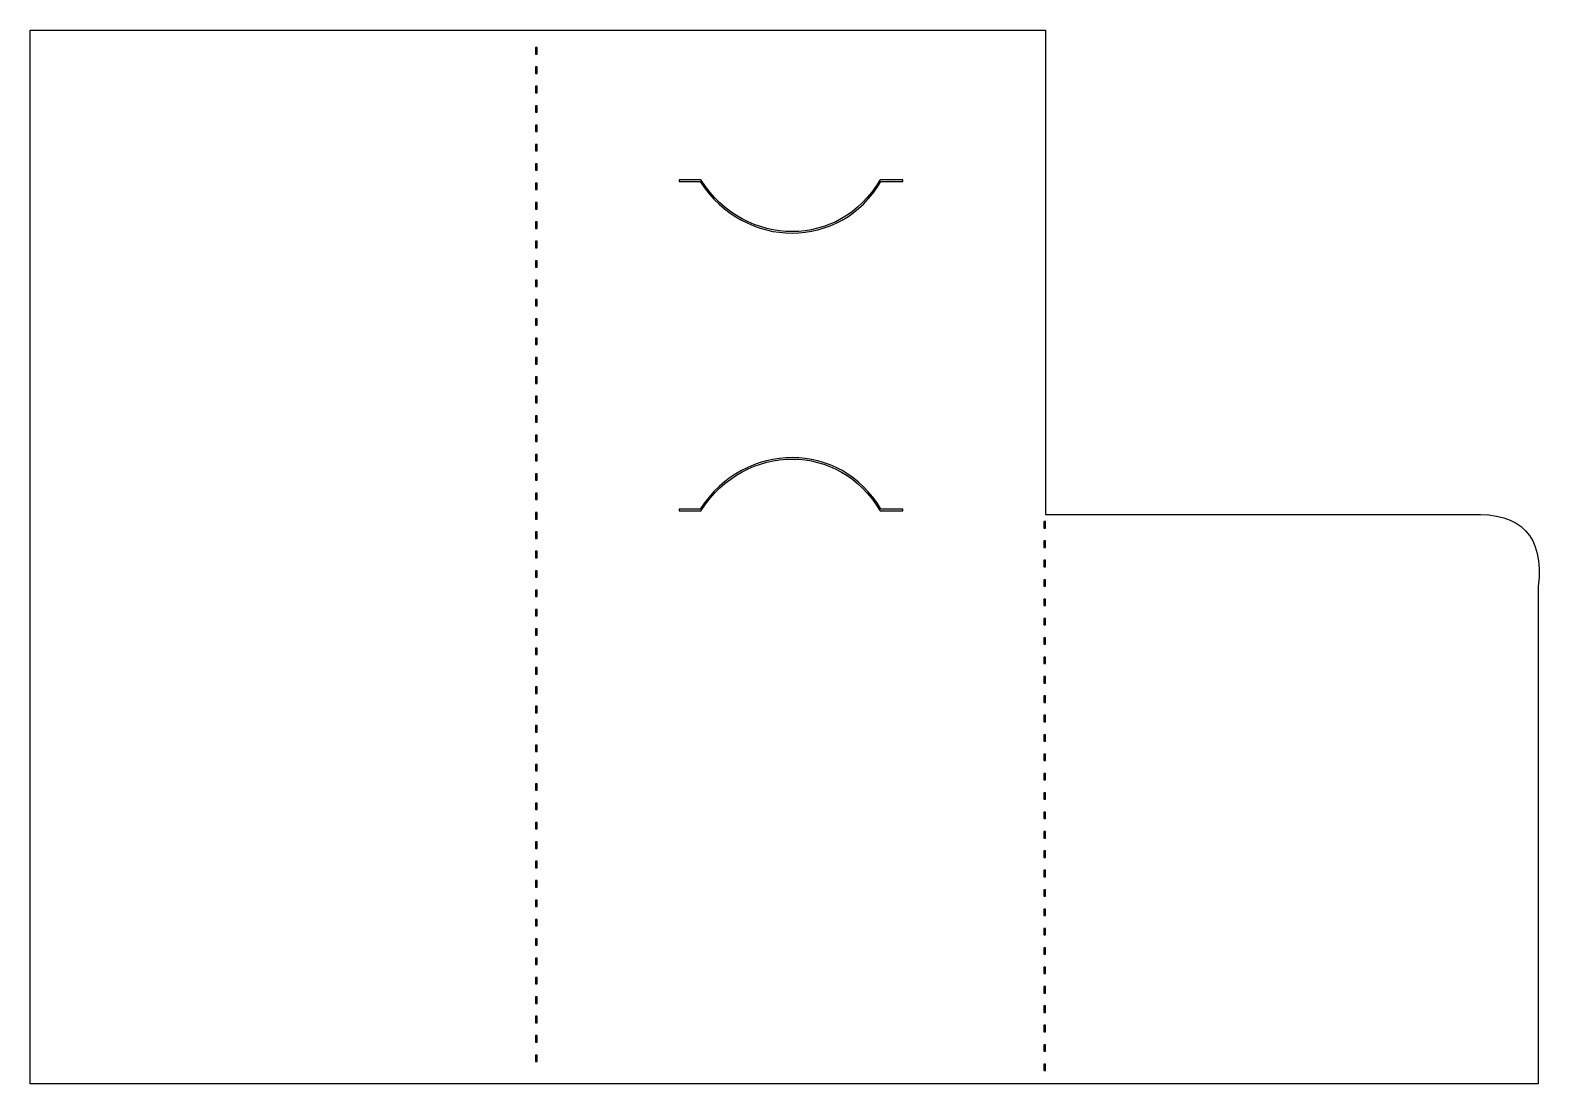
# Model space of a CAD drawing. Header units: centimetres. Extents: x -12.4 to 12.4, y -8.6 to 8.6.
import ezdxf

# ---------------------------------------------------------------- set-up
doc = ezdxf.new("R2010")
doc.units = ezdxf.units.CM
doc.header["$MEASUREMENT"] = 0
doc.layers.add('Layer 1', color=7, linetype='Continuous')

msp = doc.modelspace()

# ---------------------------------------------------------------- linework, layer by layer
at = {"layer": 'Layer 1', "color": 65, "lineweight": 25}
for points, knots in [([(-12.36412, 8.63211), (-12.36412, 8.63211), (-12.36412, -8.63195), (-12.36412, -8.63195), (-12.36412, -8.63195), (-12.36412, -8.63195), (-4.06199, -8.63195), (-4.06199, -8.63195), (-4.06199, -8.63195), (-4.06199, -8.63195), (-4.02974, -8.63195), (-4.02974, -8.63195), (-4.02974, -8.63195), (-4.02974, -8.63195), (4.24428, -8.63195), (4.24428, -8.63195), (4.24428, -8.63195), (4.24428, -8.63195), (4.27239, -8.63195), (4.27239, -8.63195), (4.27239, -8.63195), (4.27239, -8.63195), (12.35128, -8.63195), (12.35128, -8.63195), (12.35128, -8.63195), (12.35128, -8.63195), (12.35128, -0.47782), (12.35128, -0.47782), (12.35128, -0.47782), (12.4398, 0.3414), (12.07436, 0.73214), (11.25574, 0.69461), (11.25574, 0.69461), (11.25574, 0.69461), (4.27239, 0.69461), (4.27239, 0.69461), (4.27239, 0.69461), (4.27239, 0.69461), (4.27239, 8.63211), (4.27239, 8.63211), (4.27239, 8.63211), (4.27239, 8.63211), (-4.02974, 8.63211), (-4.02974, 8.63211), (-4.02974, 8.63211), (-4.02974, 8.63211), (-4.06199, 8.63211), (-4.06199, 8.63211), (-4.06199, 8.63211), (-4.06199, 8.63211), (-12.36412, 8.63211), (-12.36412, 8.63211)], [0, 0, 0, 0, 0.07142857, 0.07142857, 0.07142857, 0.07142857, 0.14285714, 0.14285714, 0.14285714, 0.14285714, 0.21428571, 0.21428571, 0.21428571, 0.21428571, 0.28571429, 0.28571429, 0.28571429, 0.28571429, 0.35714286, 0.35714286, 0.35714286, 0.35714286, 0.42857143, 0.42857143, 0.42857143, 0.42857143, 0.5, 0.5, 0.5, 0.5, 0.57142857, 0.57142857, 0.57142857, 0.57142857, 0.64285714, 0.64285714, 0.64285714, 0.64285714, 0.71428571, 0.71428571, 0.71428571, 0.71428571, 0.78571429, 0.78571429, 0.78571429, 0.78571429, 0.85714286, 0.85714286, 0.85714286, 0.85714286, 1, 1, 1, 1]), ([(-4.08514, 8.34851), (-4.08514, 8.34851), (-4.05868, 8.34851), (-4.05868, 8.34851), (-4.05868, 8.34851), (-4.05868, 8.34851), (-4.05868, 8.24268), (-4.05868, 8.24268), (-4.05868, 8.24268), (-4.05868, 8.24268), (-4.08514, 8.24268), (-4.08514, 8.24268), (-4.08514, 8.24268), (-4.08514, 8.24268), (-4.08514, 8.34851), (-4.08514, 8.34851)], [0, 0, 0, 0, 0.2, 0.2, 0.2, 0.2, 0.4, 0.4, 0.4, 0.4, 0.6, 0.6, 0.6, 0.6, 1, 1, 1, 1]), ([(-4.08514, 8.03101), (-4.08514, 8.03101), (-4.05868, 8.03101), (-4.05868, 8.03101), (-4.05868, 8.03101), (-4.05868, 8.03101), (-4.05868, 7.92518), (-4.05868, 7.92518), (-4.05868, 7.92518), (-4.05868, 7.92518), (-4.08514, 7.92518), (-4.08514, 7.92518), (-4.08514, 7.92518), (-4.08514, 7.92518), (-4.08514, 8.03101), (-4.08514, 8.03101)], [0, 0, 0, 0, 0.2, 0.2, 0.2, 0.2, 0.4, 0.4, 0.4, 0.4, 0.6, 0.6, 0.6, 0.6, 1, 1, 1, 1]), ([(-4.08514, 7.71351), (-4.08514, 7.71351), (-4.05868, 7.71351), (-4.05868, 7.71351), (-4.05868, 7.71351), (-4.05868, 7.71351), (-4.05868, 7.60768), (-4.05868, 7.60768), (-4.05868, 7.60768), (-4.05868, 7.60768), (-4.08514, 7.60768), (-4.08514, 7.60768), (-4.08514, 7.60768), (-4.08514, 7.60768), (-4.08514, 7.71351), (-4.08514, 7.71351)], [0, 0, 0, 0, 0.2, 0.2, 0.2, 0.2, 0.4, 0.4, 0.4, 0.4, 0.6, 0.6, 0.6, 0.6, 1, 1, 1, 1]), ([(-4.08514, 7.39601), (-4.08514, 7.39601), (-4.05868, 7.39601), (-4.05868, 7.39601), (-4.05868, 7.39601), (-4.05868, 7.39601), (-4.05868, 7.29018), (-4.05868, 7.29018), (-4.05868, 7.29018), (-4.05868, 7.29018), (-4.08514, 7.29018), (-4.08514, 7.29018), (-4.08514, 7.29018), (-4.08514, 7.29018), (-4.08514, 7.39601), (-4.08514, 7.39601)], [0, 0, 0, 0, 0.2, 0.2, 0.2, 0.2, 0.4, 0.4, 0.4, 0.4, 0.6, 0.6, 0.6, 0.6, 1, 1, 1, 1]), ([(-4.08514, 7.07851), (-4.08514, 7.07851), (-4.05868, 7.07851), (-4.05868, 7.07851), (-4.05868, 7.07851), (-4.05868, 7.07851), (-4.05868, 6.97268), (-4.05868, 6.97268), (-4.05868, 6.97268), (-4.05868, 6.97268), (-4.08514, 6.97268), (-4.08514, 6.97268), (-4.08514, 6.97268), (-4.08514, 6.97268), (-4.08514, 7.07851), (-4.08514, 7.07851)], [0, 0, 0, 0, 0.2, 0.2, 0.2, 0.2, 0.4, 0.4, 0.4, 0.4, 0.6, 0.6, 0.6, 0.6, 1, 1, 1, 1]), ([(-4.08514, 6.76101), (-4.08514, 6.76101), (-4.05868, 6.76101), (-4.05868, 6.76101), (-4.05868, 6.76101), (-4.05868, 6.76101), (-4.05868, 6.65518), (-4.05868, 6.65518), (-4.05868, 6.65518), (-4.05868, 6.65518), (-4.08514, 6.65518), (-4.08514, 6.65518), (-4.08514, 6.65518), (-4.08514, 6.65518), (-4.08514, 6.76101), (-4.08514, 6.76101)], [0, 0, 0, 0, 0.2, 0.2, 0.2, 0.2, 0.4, 0.4, 0.4, 0.4, 0.6, 0.6, 0.6, 0.6, 1, 1, 1, 1]), ([(-4.08514, 6.44351), (-4.08514, 6.44351), (-4.05868, 6.44351), (-4.05868, 6.44351), (-4.05868, 6.44351), (-4.05868, 6.44351), (-4.05868, 6.33768), (-4.05868, 6.33768), (-4.05868, 6.33768), (-4.05868, 6.33768), (-4.08514, 6.33768), (-4.08514, 6.33768), (-4.08514, 6.33768), (-4.08514, 6.33768), (-4.08514, 6.44351), (-4.08514, 6.44351)], [0, 0, 0, 0, 0.2, 0.2, 0.2, 0.2, 0.4, 0.4, 0.4, 0.4, 0.6, 0.6, 0.6, 0.6, 1, 1, 1, 1]), ([(-4.08514, 6.12601), (-4.08514, 6.12601), (-4.05868, 6.12601), (-4.05868, 6.12601), (-4.05868, 6.12601), (-4.05868, 6.12601), (-4.05868, 6.02018), (-4.05868, 6.02018), (-4.05868, 6.02018), (-4.05868, 6.02018), (-4.08514, 6.02018), (-4.08514, 6.02018), (-4.08514, 6.02018), (-4.08514, 6.02018), (-4.08514, 6.12601), (-4.08514, 6.12601)], [0, 0, 0, 0, 0.2, 0.2, 0.2, 0.2, 0.4, 0.4, 0.4, 0.4, 0.6, 0.6, 0.6, 0.6, 1, 1, 1, 1]), ([(-1.72787, 6.17975), (-1.72787, 6.17975), (-1.37812, 6.17975), (-1.37812, 6.17975), (-1.37812, 6.17975), (-1.37812, 6.17975), (-1.37151, 6.17975), (-1.37151, 6.17975), (-1.37151, 6.17975), (-1.37151, 6.17975), (-1.36738, 6.17314), (-1.36738, 6.17314), (-1.36738, 6.17314), (-0.6438, 5.04652), (0.91274, 5.05915), (1.55792, 6.17314), (1.55792, 6.17314), (1.55792, 6.17314), (1.56205, 6.17975), (1.56205, 6.17975), (1.56205, 6.17975), (1.56205, 6.17975), (1.56949, 6.17975), (1.56949, 6.17975), (1.56949, 6.17975), (1.56949, 6.17975), (1.93825, 6.17975), (1.93825, 6.17975), (1.93825, 6.17975), (1.93825, 6.17975), (1.93825, 6.15329), (1.93825, 6.15329), (1.93825, 6.15329), (1.93825, 6.15329), (1.57693, 6.15329), (1.57693, 6.15329), (1.57693, 6.15329), (0.92127, 5.03222), (-0.65239, 5.02051), (-1.38558, 6.15329), (-1.38558, 6.15329), (-1.38558, 6.15329), (-1.72788, 6.15329), (-1.72788, 6.15329), (-1.72788, 6.15329), (-1.72788, 6.15329), (-1.72788, 6.17975), (-1.72788, 6.17975), (-1.72788, 6.17975), (-1.72788, 6.17975), (-1.72787, 6.17975), (-1.72787, 6.17975)], [0, 0, 0, 0, 0.07142857, 0.07142857, 0.07142857, 0.07142857, 0.14285714, 0.14285714, 0.14285714, 0.14285714, 0.21428571, 0.21428571, 0.21428571, 0.21428571, 0.28571429, 0.28571429, 0.28571429, 0.28571429, 0.35714286, 0.35714286, 0.35714286, 0.35714286, 0.42857143, 0.42857143, 0.42857143, 0.42857143, 0.5, 0.5, 0.5, 0.5, 0.57142857, 0.57142857, 0.57142857, 0.57142857, 0.64285714, 0.64285714, 0.64285714, 0.64285714, 0.71428571, 0.71428571, 0.71428571, 0.71428571, 0.78571429, 0.78571429, 0.78571429, 0.78571429, 0.85714286, 0.85714286, 0.85714286, 0.85714286, 1, 1, 1, 1]), ([(-4.08514, 5.80851), (-4.08514, 5.80851), (-4.05868, 5.80851), (-4.05868, 5.80851), (-4.05868, 5.80851), (-4.05868, 5.80851), (-4.05868, 5.70268), (-4.05868, 5.70268), (-4.05868, 5.70268), (-4.05868, 5.70268), (-4.08514, 5.70268), (-4.08514, 5.70268), (-4.08514, 5.70268), (-4.08514, 5.70268), (-4.08514, 5.80851), (-4.08514, 5.80851)], [0, 0, 0, 0, 0.2, 0.2, 0.2, 0.2, 0.4, 0.4, 0.4, 0.4, 0.6, 0.6, 0.6, 0.6, 1, 1, 1, 1]), ([(-4.08514, 5.49101), (-4.08514, 5.49101), (-4.05868, 5.49101), (-4.05868, 5.49101), (-4.05868, 5.49101), (-4.05868, 5.49101), (-4.05868, 5.38518), (-4.05868, 5.38518), (-4.05868, 5.38518), (-4.05868, 5.38518), (-4.08514, 5.38518), (-4.08514, 5.38518), (-4.08514, 5.38518), (-4.08514, 5.38518), (-4.08514, 5.49101), (-4.08514, 5.49101)], [0, 0, 0, 0, 0.2, 0.2, 0.2, 0.2, 0.4, 0.4, 0.4, 0.4, 0.6, 0.6, 0.6, 0.6, 1, 1, 1, 1]), ([(-4.08514, 5.17351), (-4.08514, 5.17351), (-4.05868, 5.17351), (-4.05868, 5.17351), (-4.05868, 5.17351), (-4.05868, 5.17351), (-4.05868, 5.06768), (-4.05868, 5.06768), (-4.05868, 5.06768), (-4.05868, 5.06768), (-4.08514, 5.06768), (-4.08514, 5.06768), (-4.08514, 5.06768), (-4.08514, 5.06768), (-4.08514, 5.17351), (-4.08514, 5.17351)], [0, 0, 0, 0, 0.2, 0.2, 0.2, 0.2, 0.4, 0.4, 0.4, 0.4, 0.6, 0.6, 0.6, 0.6, 1, 1, 1, 1]), ([(-4.08514, 4.85601), (-4.08514, 4.85601), (-4.05868, 4.85601), (-4.05868, 4.85601), (-4.05868, 4.85601), (-4.05868, 4.85601), (-4.05868, 4.75018), (-4.05868, 4.75018), (-4.05868, 4.75018), (-4.05868, 4.75018), (-4.08514, 4.75018), (-4.08514, 4.75018), (-4.08514, 4.75018), (-4.08514, 4.75018), (-4.08514, 4.85601), (-4.08514, 4.85601)], [0, 0, 0, 0, 0.2, 0.2, 0.2, 0.2, 0.4, 0.4, 0.4, 0.4, 0.6, 0.6, 0.6, 0.6, 1, 1, 1, 1]), ([(-4.08514, 4.53851), (-4.08514, 4.53851), (-4.05868, 4.53851), (-4.05868, 4.53851), (-4.05868, 4.53851), (-4.05868, 4.53851), (-4.05868, 4.43268), (-4.05868, 4.43268), (-4.05868, 4.43268), (-4.05868, 4.43268), (-4.08514, 4.43268), (-4.08514, 4.43268), (-4.08514, 4.43268), (-4.08514, 4.43268), (-4.08514, 4.53851), (-4.08514, 4.53851)], [0, 0, 0, 0, 0.2, 0.2, 0.2, 0.2, 0.4, 0.4, 0.4, 0.4, 0.6, 0.6, 0.6, 0.6, 1, 1, 1, 1]), ([(-4.08514, 4.22101), (-4.08514, 4.22101), (-4.05868, 4.22101), (-4.05868, 4.22101), (-4.05868, 4.22101), (-4.05868, 4.22101), (-4.05868, 4.11518), (-4.05868, 4.11518), (-4.05868, 4.11518), (-4.05868, 4.11518), (-4.08514, 4.11518), (-4.08514, 4.11518), (-4.08514, 4.11518), (-4.08514, 4.11518), (-4.08514, 4.22101), (-4.08514, 4.22101)], [0, 0, 0, 0, 0.2, 0.2, 0.2, 0.2, 0.4, 0.4, 0.4, 0.4, 0.6, 0.6, 0.6, 0.6, 1, 1, 1, 1]), ([(-4.08514, 3.90351), (-4.08514, 3.90351), (-4.05868, 3.90351), (-4.05868, 3.90351), (-4.05868, 3.90351), (-4.05868, 3.90351), (-4.05868, 3.79768), (-4.05868, 3.79768), (-4.05868, 3.79768), (-4.05868, 3.79768), (-4.08514, 3.79768), (-4.08514, 3.79768), (-4.08514, 3.79768), (-4.08514, 3.79768), (-4.08514, 3.90351), (-4.08514, 3.90351)], [0, 0, 0, 0, 0.2, 0.2, 0.2, 0.2, 0.4, 0.4, 0.4, 0.4, 0.6, 0.6, 0.6, 0.6, 1, 1, 1, 1]), ([(-4.08514, 3.58601), (-4.08514, 3.58601), (-4.05868, 3.58601), (-4.05868, 3.58601), (-4.05868, 3.58601), (-4.05868, 3.58601), (-4.05868, 3.48018), (-4.05868, 3.48018), (-4.05868, 3.48018), (-4.05868, 3.48018), (-4.08514, 3.48018), (-4.08514, 3.48018), (-4.08514, 3.48018), (-4.08514, 3.48018), (-4.08514, 3.58601), (-4.08514, 3.58601)], [0, 0, 0, 0, 0.2, 0.2, 0.2, 0.2, 0.4, 0.4, 0.4, 0.4, 0.6, 0.6, 0.6, 0.6, 1, 1, 1, 1]), ([(-4.08514, 3.26851), (-4.08514, 3.26851), (-4.05868, 3.26851), (-4.05868, 3.26851), (-4.05868, 3.26851), (-4.05868, 3.26851), (-4.05868, 3.16268), (-4.05868, 3.16268), (-4.05868, 3.16268), (-4.05868, 3.16268), (-4.08514, 3.16268), (-4.08514, 3.16268), (-4.08514, 3.16268), (-4.08514, 3.16268), (-4.08514, 3.26851), (-4.08514, 3.26851)], [0, 0, 0, 0, 0.2, 0.2, 0.2, 0.2, 0.4, 0.4, 0.4, 0.4, 0.6, 0.6, 0.6, 0.6, 1, 1, 1, 1]), ([(-4.08514, 2.95101), (-4.08514, 2.95101), (-4.05868, 2.95101), (-4.05868, 2.95101), (-4.05868, 2.95101), (-4.05868, 2.95101), (-4.05868, 2.84518), (-4.05868, 2.84518), (-4.05868, 2.84518), (-4.05868, 2.84518), (-4.08514, 2.84518), (-4.08514, 2.84518), (-4.08514, 2.84518), (-4.08514, 2.84518), (-4.08514, 2.95101), (-4.08514, 2.95101)], [0, 0, 0, 0, 0.2, 0.2, 0.2, 0.2, 0.4, 0.4, 0.4, 0.4, 0.6, 0.6, 0.6, 0.6, 1, 1, 1, 1]), ([(-4.08514, 2.63351), (-4.08514, 2.63351), (-4.05868, 2.63351), (-4.05868, 2.63351), (-4.05868, 2.63351), (-4.05868, 2.63351), (-4.05868, 2.52768), (-4.05868, 2.52768), (-4.05868, 2.52768), (-4.05868, 2.52768), (-4.08514, 2.52768), (-4.08514, 2.52768), (-4.08514, 2.52768), (-4.08514, 2.52768), (-4.08514, 2.63351), (-4.08514, 2.63351)], [0, 0, 0, 0, 0.2, 0.2, 0.2, 0.2, 0.4, 0.4, 0.4, 0.4, 0.6, 0.6, 0.6, 0.6, 1, 1, 1, 1]), ([(-4.08514, 2.31601), (-4.08514, 2.31601), (-4.05868, 2.31601), (-4.05868, 2.31601), (-4.05868, 2.31601), (-4.05868, 2.31601), (-4.05868, 2.21018), (-4.05868, 2.21018), (-4.05868, 2.21018), (-4.05868, 2.21018), (-4.08514, 2.21018), (-4.08514, 2.21018), (-4.08514, 2.21018), (-4.08514, 2.21018), (-4.08514, 2.31601), (-4.08514, 2.31601)], [0, 0, 0, 0, 0.2, 0.2, 0.2, 0.2, 0.4, 0.4, 0.4, 0.4, 0.6, 0.6, 0.6, 0.6, 1, 1, 1, 1]), ([(-4.08514, 1.99851), (-4.08514, 1.99851), (-4.05868, 1.99851), (-4.05868, 1.99851), (-4.05868, 1.99851), (-4.05868, 1.99851), (-4.05868, 1.89268), (-4.05868, 1.89268), (-4.05868, 1.89268), (-4.05868, 1.89268), (-4.08514, 1.89268), (-4.08514, 1.89268), (-4.08514, 1.89268), (-4.08514, 1.89268), (-4.08514, 1.99851), (-4.08514, 1.99851)], [0, 0, 0, 0, 0.2, 0.2, 0.2, 0.2, 0.4, 0.4, 0.4, 0.4, 0.6, 0.6, 0.6, 0.6, 1, 1, 1, 1]), ([(0.12504, 1.62892), (0.69206, 1.62746), (1.24911, 1.34444), (1.57694, 0.78391), (1.57694, 0.78391), (1.57694, 0.78391), (1.93826, 0.78391), (1.93826, 0.78391), (1.93826, 0.78391), (1.93826, 0.78391), (1.93826, 0.75745), (1.93826, 0.75745), (1.93826, 0.75745), (1.93826, 0.75745), (1.5695, 0.75745), (1.5695, 0.75745), (1.5695, 0.75745), (1.5695, 0.75745), (1.56206, 0.75745), (1.56206, 0.75745), (1.56206, 0.75745), (1.56206, 0.75745), (1.55793, 0.76406), (1.55793, 0.76406), (1.55793, 0.76406), (0.91275, 1.87805), (-0.64379, 1.89068), (-1.36737, 0.76406), (-1.36737, 0.76406), (-1.36737, 0.76406), (-1.3715, 0.75745), (-1.3715, 0.75745), (-1.3715, 0.75745), (-1.3715, 0.75745), (-1.37811, 0.75745), (-1.37811, 0.75745), (-1.37811, 0.75745), (-1.37811, 0.75745), (-1.72786, 0.75745), (-1.72786, 0.75745), (-1.72786, 0.75745), (-1.72786, 0.75745), (-1.72786, 0.78391), (-1.72786, 0.78391), (-1.72786, 0.78391), (-1.72786, 0.78391), (-1.38556, 0.78391), (-1.38556, 0.78391), (-1.38556, 0.78391), (-1.01897, 1.3503), (-0.44198, 1.63039), (0.12505, 1.62892), (0.12505, 1.62892), (0.12505, 1.62892), (0.12504, 1.62892), (0.12504, 1.62892)], [0, 0, 0, 0, 0.06666667, 0.06666667, 0.06666667, 0.06666667, 0.13333333, 0.13333333, 0.13333333, 0.13333333, 0.2, 0.2, 0.2, 0.2, 0.26666667, 0.26666667, 0.26666667, 0.26666667, 0.33333333, 0.33333333, 0.33333333, 0.33333333, 0.4, 0.4, 0.4, 0.4, 0.46666667, 0.46666667, 0.46666667, 0.46666667, 0.53333333, 0.53333333, 0.53333333, 0.53333333, 0.6, 0.6, 0.6, 0.6, 0.66666667, 0.66666667, 0.66666667, 0.66666667, 0.73333333, 0.73333333, 0.73333333, 0.73333333, 0.8, 0.8, 0.8, 0.8, 0.86666667, 0.86666667, 0.86666667, 0.86666667, 1, 1, 1, 1]), ([(-4.08514, 1.68101), (-4.08514, 1.68101), (-4.05868, 1.68101), (-4.05868, 1.68101), (-4.05868, 1.68101), (-4.05868, 1.68101), (-4.05868, 1.57518), (-4.05868, 1.57518), (-4.05868, 1.57518), (-4.05868, 1.57518), (-4.08514, 1.57518), (-4.08514, 1.57518), (-4.08514, 1.57518), (-4.08514, 1.57518), (-4.08514, 1.68101), (-4.08514, 1.68101)], [0, 0, 0, 0, 0.2, 0.2, 0.2, 0.2, 0.4, 0.4, 0.4, 0.4, 0.6, 0.6, 0.6, 0.6, 1, 1, 1, 1]), ([(-4.08514, 1.36351), (-4.08514, 1.36351), (-4.05868, 1.36351), (-4.05868, 1.36351), (-4.05868, 1.36351), (-4.05868, 1.36351), (-4.05868, 1.25768), (-4.05868, 1.25768), (-4.05868, 1.25768), (-4.05868, 1.25768), (-4.08514, 1.25768), (-4.08514, 1.25768), (-4.08514, 1.25768), (-4.08514, 1.25768), (-4.08514, 1.36351), (-4.08514, 1.36351)], [0, 0, 0, 0, 0.2, 0.2, 0.2, 0.2, 0.4, 0.4, 0.4, 0.4, 0.6, 0.6, 0.6, 0.6, 1, 1, 1, 1]), ([(-4.08514, 1.04601), (-4.08514, 1.04601), (-4.05868, 1.04601), (-4.05868, 1.04601), (-4.05868, 1.04601), (-4.05868, 1.04601), (-4.05868, 0.94018), (-4.05868, 0.94018), (-4.05868, 0.94018), (-4.05868, 0.94018), (-4.08514, 0.94018), (-4.08514, 0.94018), (-4.08514, 0.94018), (-4.08514, 0.94018), (-4.08514, 1.04601), (-4.08514, 1.04601)], [0, 0, 0, 0, 0.2, 0.2, 0.2, 0.2, 0.4, 0.4, 0.4, 0.4, 0.6, 0.6, 0.6, 0.6, 1, 1, 1, 1]), ([(-4.08514, 0.72851), (-4.08514, 0.72851), (-4.05868, 0.72851), (-4.05868, 0.72851), (-4.05868, 0.72851), (-4.05868, 0.72851), (-4.05868, 0.62268), (-4.05868, 0.62268), (-4.05868, 0.62268), (-4.05868, 0.62268), (-4.08514, 0.62268), (-4.08514, 0.62268), (-4.08514, 0.62268), (-4.08514, 0.62268), (-4.08514, 0.72851), (-4.08514, 0.72851)], [0, 0, 0, 0, 0.2, 0.2, 0.2, 0.2, 0.4, 0.4, 0.4, 0.4, 0.6, 0.6, 0.6, 0.6, 1, 1, 1, 1]), ([(4.24923, 0.58051), (4.24923, 0.58051), (4.27569, 0.58051), (4.27569, 0.58051), (4.27569, 0.58051), (4.27569, 0.58051), (4.27569, 0.47468), (4.27569, 0.47468), (4.27569, 0.47468), (4.27569, 0.47468), (4.24923, 0.47468), (4.24923, 0.47468), (4.24923, 0.47468), (4.24923, 0.47468), (4.24923, 0.58051), (4.24923, 0.58051)], [0, 0, 0, 0, 0.2, 0.2, 0.2, 0.2, 0.4, 0.4, 0.4, 0.4, 0.6, 0.6, 0.6, 0.6, 1, 1, 1, 1]), ([(-4.08514, 0.41101), (-4.08514, 0.41101), (-4.05868, 0.41101), (-4.05868, 0.41101), (-4.05868, 0.41101), (-4.05868, 0.41101), (-4.05868, 0.30518), (-4.05868, 0.30518), (-4.05868, 0.30518), (-4.05868, 0.30518), (-4.08514, 0.30518), (-4.08514, 0.30518), (-4.08514, 0.30518), (-4.08514, 0.30518), (-4.08514, 0.41101), (-4.08514, 0.41101)], [0, 0, 0, 0, 0.2, 0.2, 0.2, 0.2, 0.4, 0.4, 0.4, 0.4, 0.6, 0.6, 0.6, 0.6, 1, 1, 1, 1]), ([(4.24923, 0.26301), (4.24923, 0.26301), (4.27569, 0.26301), (4.27569, 0.26301), (4.27569, 0.26301), (4.27569, 0.26301), (4.27569, 0.15718), (4.27569, 0.15718), (4.27569, 0.15718), (4.27569, 0.15718), (4.24923, 0.15718), (4.24923, 0.15718), (4.24923, 0.15718), (4.24923, 0.15718), (4.24923, 0.26301), (4.24923, 0.26301)], [0, 0, 0, 0, 0.2, 0.2, 0.2, 0.2, 0.4, 0.4, 0.4, 0.4, 0.6, 0.6, 0.6, 0.6, 1, 1, 1, 1]), ([(-4.08514, 0.09351), (-4.08514, 0.09351), (-4.05868, 0.09351), (-4.05868, 0.09351), (-4.05868, 0.09351), (-4.05868, 0.09351), (-4.05868, -0.01232), (-4.05868, -0.01232), (-4.05868, -0.01232), (-4.05868, -0.01232), (-4.08514, -0.01232), (-4.08514, -0.01232), (-4.08514, -0.01232), (-4.08514, -0.01232), (-4.08514, 0.09351), (-4.08514, 0.09351)], [0, 0, 0, 0, 0.2, 0.2, 0.2, 0.2, 0.4, 0.4, 0.4, 0.4, 0.6, 0.6, 0.6, 0.6, 1, 1, 1, 1]), ([(-4.08514, -0.22399), (-4.08514, -0.22399), (-4.05868, -0.22399), (-4.05868, -0.22399), (-4.05868, -0.22399), (-4.05868, -0.22399), (-4.05868, -0.32982), (-4.05868, -0.32982), (-4.05868, -0.32982), (-4.05868, -0.32982), (-4.08514, -0.32982), (-4.08514, -0.32982), (-4.08514, -0.32982), (-4.08514, -0.32982), (-4.08514, -0.22399), (-4.08514, -0.22399)], [0, 0, 0, 0, 0.2, 0.2, 0.2, 0.2, 0.4, 0.4, 0.4, 0.4, 0.6, 0.6, 0.6, 0.6, 1, 1, 1, 1]), ([(4.24923, -0.05449), (4.24923, -0.05449), (4.27569, -0.05449), (4.27569, -0.05449), (4.27569, -0.05449), (4.27569, -0.05449), (4.27569, -0.16032), (4.27569, -0.16032), (4.27569, -0.16032), (4.27569, -0.16032), (4.24923, -0.16032), (4.24923, -0.16032), (4.24923, -0.16032), (4.24923, -0.16032), (4.24923, -0.05449), (4.24923, -0.05449)], [0, 0, 0, 0, 0.2, 0.2, 0.2, 0.2, 0.4, 0.4, 0.4, 0.4, 0.6, 0.6, 0.6, 0.6, 1, 1, 1, 1]), ([(4.24923, -0.37199), (4.24923, -0.37199), (4.27569, -0.37199), (4.27569, -0.37199), (4.27569, -0.37199), (4.27569, -0.37199), (4.27569, -0.47782), (4.27569, -0.47782), (4.27569, -0.47782), (4.27569, -0.47782), (4.24923, -0.47782), (4.24923, -0.47782), (4.24923, -0.47782), (4.24923, -0.47782), (4.24923, -0.37199), (4.24923, -0.37199)], [0, 0, 0, 0, 0.2, 0.2, 0.2, 0.2, 0.4, 0.4, 0.4, 0.4, 0.6, 0.6, 0.6, 0.6, 1, 1, 1, 1]), ([(-4.08514, -0.54149), (-4.08514, -0.54149), (-4.05868, -0.54149), (-4.05868, -0.54149), (-4.05868, -0.54149), (-4.05868, -0.54149), (-4.05868, -0.64732), (-4.05868, -0.64732), (-4.05868, -0.64732), (-4.05868, -0.64732), (-4.08514, -0.64732), (-4.08514, -0.64732), (-4.08514, -0.64732), (-4.08514, -0.64732), (-4.08514, -0.54149), (-4.08514, -0.54149)], [0, 0, 0, 0, 0.2, 0.2, 0.2, 0.2, 0.4, 0.4, 0.4, 0.4, 0.6, 0.6, 0.6, 0.6, 1, 1, 1, 1]), ([(4.24923, -0.68949), (4.24923, -0.68949), (4.27569, -0.68949), (4.27569, -0.68949), (4.27569, -0.68949), (4.27569, -0.68949), (4.27569, -0.79532), (4.27569, -0.79532), (4.27569, -0.79532), (4.27569, -0.79532), (4.24923, -0.79532), (4.24923, -0.79532), (4.24923, -0.79532), (4.24923, -0.79532), (4.24923, -0.68949), (4.24923, -0.68949)], [0, 0, 0, 0, 0.2, 0.2, 0.2, 0.2, 0.4, 0.4, 0.4, 0.4, 0.6, 0.6, 0.6, 0.6, 1, 1, 1, 1]), ([(-4.08514, -0.85899), (-4.08514, -0.85899), (-4.05868, -0.85899), (-4.05868, -0.85899), (-4.05868, -0.85899), (-4.05868, -0.85899), (-4.05868, -0.96482), (-4.05868, -0.96482), (-4.05868, -0.96482), (-4.05868, -0.96482), (-4.08514, -0.96482), (-4.08514, -0.96482), (-4.08514, -0.96482), (-4.08514, -0.96482), (-4.08514, -0.85899), (-4.08514, -0.85899)], [0, 0, 0, 0, 0.2, 0.2, 0.2, 0.2, 0.4, 0.4, 0.4, 0.4, 0.6, 0.6, 0.6, 0.6, 1, 1, 1, 1]), ([(-4.08514, -1.17649), (-4.08514, -1.17649), (-4.05868, -1.17649), (-4.05868, -1.17649), (-4.05868, -1.17649), (-4.05868, -1.17649), (-4.05868, -1.28232), (-4.05868, -1.28232), (-4.05868, -1.28232), (-4.05868, -1.28232), (-4.08514, -1.28232), (-4.08514, -1.28232), (-4.08514, -1.28232), (-4.08514, -1.28232), (-4.08514, -1.17649), (-4.08514, -1.17649)], [0, 0, 0, 0, 0.2, 0.2, 0.2, 0.2, 0.4, 0.4, 0.4, 0.4, 0.6, 0.6, 0.6, 0.6, 1, 1, 1, 1]), ([(4.24923, -1.00699), (4.24923, -1.00699), (4.27569, -1.00699), (4.27569, -1.00699), (4.27569, -1.00699), (4.27569, -1.00699), (4.27569, -1.11282), (4.27569, -1.11282), (4.27569, -1.11282), (4.27569, -1.11282), (4.24923, -1.11282), (4.24923, -1.11282), (4.24923, -1.11282), (4.24923, -1.11282), (4.24923, -1.00699), (4.24923, -1.00699)], [0, 0, 0, 0, 0.2, 0.2, 0.2, 0.2, 0.4, 0.4, 0.4, 0.4, 0.6, 0.6, 0.6, 0.6, 1, 1, 1, 1]), ([(4.24923, -1.32449), (4.24923, -1.32449), (4.27569, -1.32449), (4.27569, -1.32449), (4.27569, -1.32449), (4.27569, -1.32449), (4.27569, -1.43032), (4.27569, -1.43032), (4.27569, -1.43032), (4.27569, -1.43032), (4.24923, -1.43032), (4.24923, -1.43032), (4.24923, -1.43032), (4.24923, -1.43032), (4.24923, -1.32449), (4.24923, -1.32449)], [0, 0, 0, 0, 0.2, 0.2, 0.2, 0.2, 0.4, 0.4, 0.4, 0.4, 0.6, 0.6, 0.6, 0.6, 1, 1, 1, 1]), ([(-4.08514, -1.49399), (-4.08514, -1.49399), (-4.05868, -1.49399), (-4.05868, -1.49399), (-4.05868, -1.49399), (-4.05868, -1.49399), (-4.05868, -1.59982), (-4.05868, -1.59982), (-4.05868, -1.59982), (-4.05868, -1.59982), (-4.08514, -1.59982), (-4.08514, -1.59982), (-4.08514, -1.59982), (-4.08514, -1.59982), (-4.08514, -1.49399), (-4.08514, -1.49399)], [0, 0, 0, 0, 0.2, 0.2, 0.2, 0.2, 0.4, 0.4, 0.4, 0.4, 0.6, 0.6, 0.6, 0.6, 1, 1, 1, 1]), ([(4.24923, -1.64199), (4.24923, -1.64199), (4.27569, -1.64199), (4.27569, -1.64199), (4.27569, -1.64199), (4.27569, -1.64199), (4.27569, -1.74782), (4.27569, -1.74782), (4.27569, -1.74782), (4.27569, -1.74782), (4.24923, -1.74782), (4.24923, -1.74782), (4.24923, -1.74782), (4.24923, -1.74782), (4.24923, -1.64199), (4.24923, -1.64199)], [0, 0, 0, 0, 0.2, 0.2, 0.2, 0.2, 0.4, 0.4, 0.4, 0.4, 0.6, 0.6, 0.6, 0.6, 1, 1, 1, 1]), ([(-4.08514, -1.81149), (-4.08514, -1.81149), (-4.05868, -1.81149), (-4.05868, -1.81149), (-4.05868, -1.81149), (-4.05868, -1.81149), (-4.05868, -1.91732), (-4.05868, -1.91732), (-4.05868, -1.91732), (-4.05868, -1.91732), (-4.08514, -1.91732), (-4.08514, -1.91732), (-4.08514, -1.91732), (-4.08514, -1.91732), (-4.08514, -1.81149), (-4.08514, -1.81149)], [0, 0, 0, 0, 0.2, 0.2, 0.2, 0.2, 0.4, 0.4, 0.4, 0.4, 0.6, 0.6, 0.6, 0.6, 1, 1, 1, 1]), ([(4.24923, -1.95949), (4.24923, -1.95949), (4.27569, -1.95949), (4.27569, -1.95949), (4.27569, -1.95949), (4.27569, -1.95949), (4.27569, -2.06532), (4.27569, -2.06532), (4.27569, -2.06532), (4.27569, -2.06532), (4.24923, -2.06532), (4.24923, -2.06532), (4.24923, -2.06532), (4.24923, -2.06532), (4.24923, -1.95949), (4.24923, -1.95949)], [0, 0, 0, 0, 0.2, 0.2, 0.2, 0.2, 0.4, 0.4, 0.4, 0.4, 0.6, 0.6, 0.6, 0.6, 1, 1, 1, 1]), ([(-4.08514, -2.12899), (-4.08514, -2.12899), (-4.05868, -2.12899), (-4.05868, -2.12899), (-4.05868, -2.12899), (-4.05868, -2.12899), (-4.05868, -2.23482), (-4.05868, -2.23482), (-4.05868, -2.23482), (-4.05868, -2.23482), (-4.08514, -2.23482), (-4.08514, -2.23482), (-4.08514, -2.23482), (-4.08514, -2.23482), (-4.08514, -2.12899), (-4.08514, -2.12899)], [0, 0, 0, 0, 0.2, 0.2, 0.2, 0.2, 0.4, 0.4, 0.4, 0.4, 0.6, 0.6, 0.6, 0.6, 1, 1, 1, 1]), ([(-4.08514, -2.44649), (-4.08514, -2.44649), (-4.05868, -2.44649), (-4.05868, -2.44649), (-4.05868, -2.44649), (-4.05868, -2.44649), (-4.05868, -2.55232), (-4.05868, -2.55232), (-4.05868, -2.55232), (-4.05868, -2.55232), (-4.08514, -2.55232), (-4.08514, -2.55232), (-4.08514, -2.55232), (-4.08514, -2.55232), (-4.08514, -2.44649), (-4.08514, -2.44649)], [0, 0, 0, 0, 0.2, 0.2, 0.2, 0.2, 0.4, 0.4, 0.4, 0.4, 0.6, 0.6, 0.6, 0.6, 1, 1, 1, 1]), ([(4.24923, -2.27699), (4.24923, -2.27699), (4.27569, -2.27699), (4.27569, -2.27699), (4.27569, -2.27699), (4.27569, -2.27699), (4.27569, -2.38282), (4.27569, -2.38282), (4.27569, -2.38282), (4.27569, -2.38282), (4.24923, -2.38282), (4.24923, -2.38282), (4.24923, -2.38282), (4.24923, -2.38282), (4.24923, -2.27699), (4.24923, -2.27699)], [0, 0, 0, 0, 0.2, 0.2, 0.2, 0.2, 0.4, 0.4, 0.4, 0.4, 0.6, 0.6, 0.6, 0.6, 1, 1, 1, 1]), ([(4.24923, -2.59449), (4.24923, -2.59449), (4.27569, -2.59449), (4.27569, -2.59449), (4.27569, -2.59449), (4.27569, -2.59449), (4.27569, -2.70032), (4.27569, -2.70032), (4.27569, -2.70032), (4.27569, -2.70032), (4.24923, -2.70032), (4.24923, -2.70032), (4.24923, -2.70032), (4.24923, -2.70032), (4.24923, -2.59449), (4.24923, -2.59449)], [0, 0, 0, 0, 0.2, 0.2, 0.2, 0.2, 0.4, 0.4, 0.4, 0.4, 0.6, 0.6, 0.6, 0.6, 1, 1, 1, 1]), ([(-4.08514, -2.76399), (-4.08514, -2.76399), (-4.05868, -2.76399), (-4.05868, -2.76399), (-4.05868, -2.76399), (-4.05868, -2.76399), (-4.05868, -2.86982), (-4.05868, -2.86982), (-4.05868, -2.86982), (-4.05868, -2.86982), (-4.08514, -2.86982), (-4.08514, -2.86982), (-4.08514, -2.86982), (-4.08514, -2.86982), (-4.08514, -2.76399), (-4.08514, -2.76399)], [0, 0, 0, 0, 0.2, 0.2, 0.2, 0.2, 0.4, 0.4, 0.4, 0.4, 0.6, 0.6, 0.6, 0.6, 1, 1, 1, 1]), ([(4.24923, -2.91199), (4.24923, -2.91199), (4.27569, -2.91199), (4.27569, -2.91199), (4.27569, -2.91199), (4.27569, -2.91199), (4.27569, -3.01782), (4.27569, -3.01782), (4.27569, -3.01782), (4.27569, -3.01782), (4.24923, -3.01782), (4.24923, -3.01782), (4.24923, -3.01782), (4.24923, -3.01782), (4.24923, -2.91199), (4.24923, -2.91199)], [0, 0, 0, 0, 0.2, 0.2, 0.2, 0.2, 0.4, 0.4, 0.4, 0.4, 0.6, 0.6, 0.6, 0.6, 1, 1, 1, 1]), ([(-4.08514, -3.08149), (-4.08514, -3.08149), (-4.05868, -3.08149), (-4.05868, -3.08149), (-4.05868, -3.08149), (-4.05868, -3.08149), (-4.05868, -3.18732), (-4.05868, -3.18732), (-4.05868, -3.18732), (-4.05868, -3.18732), (-4.08514, -3.18732), (-4.08514, -3.18732), (-4.08514, -3.18732), (-4.08514, -3.18732), (-4.08514, -3.08149), (-4.08514, -3.08149)], [0, 0, 0, 0, 0.2, 0.2, 0.2, 0.2, 0.4, 0.4, 0.4, 0.4, 0.6, 0.6, 0.6, 0.6, 1, 1, 1, 1]), ([(-4.08514, -3.39899), (-4.08514, -3.39899), (-4.05868, -3.39899), (-4.05868, -3.39899), (-4.05868, -3.39899), (-4.05868, -3.39899), (-4.05868, -3.50482), (-4.05868, -3.50482), (-4.05868, -3.50482), (-4.05868, -3.50482), (-4.08514, -3.50482), (-4.08514, -3.50482), (-4.08514, -3.50482), (-4.08514, -3.50482), (-4.08514, -3.39899), (-4.08514, -3.39899)], [0, 0, 0, 0, 0.2, 0.2, 0.2, 0.2, 0.4, 0.4, 0.4, 0.4, 0.6, 0.6, 0.6, 0.6, 1, 1, 1, 1]), ([(4.24923, -3.22949), (4.24923, -3.22949), (4.27569, -3.22949), (4.27569, -3.22949), (4.27569, -3.22949), (4.27569, -3.22949), (4.27569, -3.33532), (4.27569, -3.33532), (4.27569, -3.33532), (4.27569, -3.33532), (4.24923, -3.33532), (4.24923, -3.33532), (4.24923, -3.33532), (4.24923, -3.33532), (4.24923, -3.22949), (4.24923, -3.22949)], [0, 0, 0, 0, 0.2, 0.2, 0.2, 0.2, 0.4, 0.4, 0.4, 0.4, 0.6, 0.6, 0.6, 0.6, 1, 1, 1, 1]), ([(-4.08514, -3.71649), (-4.08514, -3.71649), (-4.05868, -3.71649), (-4.05868, -3.71649), (-4.05868, -3.71649), (-4.05868, -3.71649), (-4.05868, -3.82232), (-4.05868, -3.82232), (-4.05868, -3.82232), (-4.05868, -3.82232), (-4.08514, -3.82232), (-4.08514, -3.82232), (-4.08514, -3.82232), (-4.08514, -3.82232), (-4.08514, -3.71649), (-4.08514, -3.71649)], [0, 0, 0, 0, 0.2, 0.2, 0.2, 0.2, 0.4, 0.4, 0.4, 0.4, 0.6, 0.6, 0.6, 0.6, 1, 1, 1, 1]), ([(4.24923, -3.54699), (4.24923, -3.54699), (4.27569, -3.54699), (4.27569, -3.54699), (4.27569, -3.54699), (4.27569, -3.54699), (4.27569, -3.65282), (4.27569, -3.65282), (4.27569, -3.65282), (4.27569, -3.65282), (4.24923, -3.65282), (4.24923, -3.65282), (4.24923, -3.65282), (4.24923, -3.65282), (4.24923, -3.54699), (4.24923, -3.54699)], [0, 0, 0, 0, 0.2, 0.2, 0.2, 0.2, 0.4, 0.4, 0.4, 0.4, 0.6, 0.6, 0.6, 0.6, 1, 1, 1, 1]), ([(4.24923, -3.86449), (4.24923, -3.86449), (4.27569, -3.86449), (4.27569, -3.86449), (4.27569, -3.86449), (4.27569, -3.86449), (4.27569, -3.97032), (4.27569, -3.97032), (4.27569, -3.97032), (4.27569, -3.97032), (4.24923, -3.97032), (4.24923, -3.97032), (4.24923, -3.97032), (4.24923, -3.97032), (4.24923, -3.86449), (4.24923, -3.86449)], [0, 0, 0, 0, 0.2, 0.2, 0.2, 0.2, 0.4, 0.4, 0.4, 0.4, 0.6, 0.6, 0.6, 0.6, 1, 1, 1, 1]), ([(-4.08514, -4.03399), (-4.08514, -4.03399), (-4.05868, -4.03399), (-4.05868, -4.03399), (-4.05868, -4.03399), (-4.05868, -4.03399), (-4.05868, -4.13982), (-4.05868, -4.13982), (-4.05868, -4.13982), (-4.05868, -4.13982), (-4.08514, -4.13982), (-4.08514, -4.13982), (-4.08514, -4.13982), (-4.08514, -4.13982), (-4.08514, -4.03399), (-4.08514, -4.03399)], [0, 0, 0, 0, 0.2, 0.2, 0.2, 0.2, 0.4, 0.4, 0.4, 0.4, 0.6, 0.6, 0.6, 0.6, 1, 1, 1, 1]), ([(4.24923, -4.18199), (4.24923, -4.18199), (4.27569, -4.18199), (4.27569, -4.18199), (4.27569, -4.18199), (4.27569, -4.18199), (4.27569, -4.28782), (4.27569, -4.28782), (4.27569, -4.28782), (4.27569, -4.28782), (4.24923, -4.28782), (4.24923, -4.28782), (4.24923, -4.28782), (4.24923, -4.28782), (4.24923, -4.18199), (4.24923, -4.18199)], [0, 0, 0, 0, 0.2, 0.2, 0.2, 0.2, 0.4, 0.4, 0.4, 0.4, 0.6, 0.6, 0.6, 0.6, 1, 1, 1, 1]), ([(-4.08514, -4.35149), (-4.08514, -4.35149), (-4.05868, -4.35149), (-4.05868, -4.35149), (-4.05868, -4.35149), (-4.05868, -4.35149), (-4.05868, -4.45732), (-4.05868, -4.45732), (-4.05868, -4.45732), (-4.05868, -4.45732), (-4.08514, -4.45732), (-4.08514, -4.45732), (-4.08514, -4.45732), (-4.08514, -4.45732), (-4.08514, -4.35149), (-4.08514, -4.35149)], [0, 0, 0, 0, 0.2, 0.2, 0.2, 0.2, 0.4, 0.4, 0.4, 0.4, 0.6, 0.6, 0.6, 0.6, 1, 1, 1, 1]), ([(-4.08514, -4.66899), (-4.08514, -4.66899), (-4.05868, -4.66899), (-4.05868, -4.66899), (-4.05868, -4.66899), (-4.05868, -4.66899), (-4.05868, -4.77482), (-4.05868, -4.77482), (-4.05868, -4.77482), (-4.05868, -4.77482), (-4.08514, -4.77482), (-4.08514, -4.77482), (-4.08514, -4.77482), (-4.08514, -4.77482), (-4.08514, -4.66899), (-4.08514, -4.66899)], [0, 0, 0, 0, 0.2, 0.2, 0.2, 0.2, 0.4, 0.4, 0.4, 0.4, 0.6, 0.6, 0.6, 0.6, 1, 1, 1, 1]), ([(4.24923, -4.49949), (4.24923, -4.49949), (4.27569, -4.49949), (4.27569, -4.49949), (4.27569, -4.49949), (4.27569, -4.49949), (4.27569, -4.60532), (4.27569, -4.60532), (4.27569, -4.60532), (4.27569, -4.60532), (4.24923, -4.60532), (4.24923, -4.60532), (4.24923, -4.60532), (4.24923, -4.60532), (4.24923, -4.49949), (4.24923, -4.49949)], [0, 0, 0, 0, 0.2, 0.2, 0.2, 0.2, 0.4, 0.4, 0.4, 0.4, 0.6, 0.6, 0.6, 0.6, 1, 1, 1, 1]), ([(4.24923, -4.81699), (4.24923, -4.81699), (4.27569, -4.81699), (4.27569, -4.81699), (4.27569, -4.81699), (4.27569, -4.81699), (4.27569, -4.92282), (4.27569, -4.92282), (4.27569, -4.92282), (4.27569, -4.92282), (4.24923, -4.92282), (4.24923, -4.92282), (4.24923, -4.92282), (4.24923, -4.92282), (4.24923, -4.81699), (4.24923, -4.81699)], [0, 0, 0, 0, 0.2, 0.2, 0.2, 0.2, 0.4, 0.4, 0.4, 0.4, 0.6, 0.6, 0.6, 0.6, 1, 1, 1, 1]), ([(-4.08514, -4.98649), (-4.08514, -4.98649), (-4.05868, -4.98649), (-4.05868, -4.98649), (-4.05868, -4.98649), (-4.05868, -4.98649), (-4.05868, -5.09232), (-4.05868, -5.09232), (-4.05868, -5.09232), (-4.05868, -5.09232), (-4.08514, -5.09232), (-4.08514, -5.09232), (-4.08514, -5.09232), (-4.08514, -5.09232), (-4.08514, -4.98649), (-4.08514, -4.98649)], [0, 0, 0, 0, 0.2, 0.2, 0.2, 0.2, 0.4, 0.4, 0.4, 0.4, 0.6, 0.6, 0.6, 0.6, 1, 1, 1, 1]), ([(4.24923, -5.13449), (4.24923, -5.13449), (4.27569, -5.13449), (4.27569, -5.13449), (4.27569, -5.13449), (4.27569, -5.13449), (4.27569, -5.24032), (4.27569, -5.24032), (4.27569, -5.24032), (4.27569, -5.24032), (4.24923, -5.24032), (4.24923, -5.24032), (4.24923, -5.24032), (4.24923, -5.24032), (4.24923, -5.13449), (4.24923, -5.13449)], [0, 0, 0, 0, 0.2, 0.2, 0.2, 0.2, 0.4, 0.4, 0.4, 0.4, 0.6, 0.6, 0.6, 0.6, 1, 1, 1, 1]), ([(-4.08514, -5.30399), (-4.08514, -5.30399), (-4.05868, -5.30399), (-4.05868, -5.30399), (-4.05868, -5.30399), (-4.05868, -5.30399), (-4.05868, -5.40982), (-4.05868, -5.40982), (-4.05868, -5.40982), (-4.05868, -5.40982), (-4.08514, -5.40982), (-4.08514, -5.40982), (-4.08514, -5.40982), (-4.08514, -5.40982), (-4.08514, -5.30399), (-4.08514, -5.30399)], [0, 0, 0, 0, 0.2, 0.2, 0.2, 0.2, 0.4, 0.4, 0.4, 0.4, 0.6, 0.6, 0.6, 0.6, 1, 1, 1, 1]), ([(4.24923, -5.45199), (4.24923, -5.45199), (4.27569, -5.45199), (4.27569, -5.45199), (4.27569, -5.45199), (4.27569, -5.45199), (4.27569, -5.55782), (4.27569, -5.55782), (4.27569, -5.55782), (4.27569, -5.55782), (4.24923, -5.55782), (4.24923, -5.55782), (4.24923, -5.55782), (4.24923, -5.55782), (4.24923, -5.45199), (4.24923, -5.45199)], [0, 0, 0, 0, 0.2, 0.2, 0.2, 0.2, 0.4, 0.4, 0.4, 0.4, 0.6, 0.6, 0.6, 0.6, 1, 1, 1, 1]), ([(-4.08514, -5.62149), (-4.08514, -5.62149), (-4.05868, -5.62149), (-4.05868, -5.62149), (-4.05868, -5.62149), (-4.05868, -5.62149), (-4.05868, -5.72732), (-4.05868, -5.72732), (-4.05868, -5.72732), (-4.05868, -5.72732), (-4.08514, -5.72732), (-4.08514, -5.72732), (-4.08514, -5.72732), (-4.08514, -5.72732), (-4.08514, -5.62149), (-4.08514, -5.62149)], [0, 0, 0, 0, 0.2, 0.2, 0.2, 0.2, 0.4, 0.4, 0.4, 0.4, 0.6, 0.6, 0.6, 0.6, 1, 1, 1, 1]), ([(-4.08514, -5.93899), (-4.08514, -5.93899), (-4.05868, -5.93899), (-4.05868, -5.93899), (-4.05868, -5.93899), (-4.05868, -5.93899), (-4.05868, -6.04482), (-4.05868, -6.04482), (-4.05868, -6.04482), (-4.05868, -6.04482), (-4.08514, -6.04482), (-4.08514, -6.04482), (-4.08514, -6.04482), (-4.08514, -6.04482), (-4.08514, -5.93899), (-4.08514, -5.93899)], [0, 0, 0, 0, 0.2, 0.2, 0.2, 0.2, 0.4, 0.4, 0.4, 0.4, 0.6, 0.6, 0.6, 0.6, 1, 1, 1, 1]), ([(4.24923, -5.76949), (4.24923, -5.76949), (4.27569, -5.76949), (4.27569, -5.76949), (4.27569, -5.76949), (4.27569, -5.76949), (4.27569, -5.87532), (4.27569, -5.87532), (4.27569, -5.87532), (4.27569, -5.87532), (4.24923, -5.87532), (4.24923, -5.87532), (4.24923, -5.87532), (4.24923, -5.87532), (4.24923, -5.76949), (4.24923, -5.76949)], [0, 0, 0, 0, 0.2, 0.2, 0.2, 0.2, 0.4, 0.4, 0.4, 0.4, 0.6, 0.6, 0.6, 0.6, 1, 1, 1, 1]), ([(4.24923, -6.08699), (4.24923, -6.08699), (4.27569, -6.08699), (4.27569, -6.08699), (4.27569, -6.08699), (4.27569, -6.08699), (4.27569, -6.19282), (4.27569, -6.19282), (4.27569, -6.19282), (4.27569, -6.19282), (4.24923, -6.19282), (4.24923, -6.19282), (4.24923, -6.19282), (4.24923, -6.19282), (4.24923, -6.08699), (4.24923, -6.08699)], [0, 0, 0, 0, 0.2, 0.2, 0.2, 0.2, 0.4, 0.4, 0.4, 0.4, 0.6, 0.6, 0.6, 0.6, 1, 1, 1, 1]), ([(-4.08514, -6.25649), (-4.08514, -6.25649), (-4.05868, -6.25649), (-4.05868, -6.25649), (-4.05868, -6.25649), (-4.05868, -6.25649), (-4.05868, -6.36232), (-4.05868, -6.36232), (-4.05868, -6.36232), (-4.05868, -6.36232), (-4.08514, -6.36232), (-4.08514, -6.36232), (-4.08514, -6.36232), (-4.08514, -6.36232), (-4.08514, -6.25649), (-4.08514, -6.25649)], [0, 0, 0, 0, 0.2, 0.2, 0.2, 0.2, 0.4, 0.4, 0.4, 0.4, 0.6, 0.6, 0.6, 0.6, 1, 1, 1, 1]), ([(4.24923, -6.40449), (4.24923, -6.40449), (4.27569, -6.40449), (4.27569, -6.40449), (4.27569, -6.40449), (4.27569, -6.40449), (4.27569, -6.51032), (4.27569, -6.51032), (4.27569, -6.51032), (4.27569, -6.51032), (4.24923, -6.51032), (4.24923, -6.51032), (4.24923, -6.51032), (4.24923, -6.51032), (4.24923, -6.40449), (4.24923, -6.40449)], [0, 0, 0, 0, 0.2, 0.2, 0.2, 0.2, 0.4, 0.4, 0.4, 0.4, 0.6, 0.6, 0.6, 0.6, 1, 1, 1, 1]), ([(-4.08514, -6.57399), (-4.08514, -6.57399), (-4.05868, -6.57399), (-4.05868, -6.57399), (-4.05868, -6.57399), (-4.05868, -6.57399), (-4.05868, -6.67982), (-4.05868, -6.67982), (-4.05868, -6.67982), (-4.05868, -6.67982), (-4.08514, -6.67982), (-4.08514, -6.67982), (-4.08514, -6.67982), (-4.08514, -6.67982), (-4.08514, -6.57399), (-4.08514, -6.57399)], [0, 0, 0, 0, 0.2, 0.2, 0.2, 0.2, 0.4, 0.4, 0.4, 0.4, 0.6, 0.6, 0.6, 0.6, 1, 1, 1, 1]), ([(-4.08514, -6.89149), (-4.08514, -6.89149), (-4.05868, -6.89149), (-4.05868, -6.89149), (-4.05868, -6.89149), (-4.05868, -6.89149), (-4.05868, -6.99732), (-4.05868, -6.99732), (-4.05868, -6.99732), (-4.05868, -6.99732), (-4.08514, -6.99732), (-4.08514, -6.99732), (-4.08514, -6.99732), (-4.08514, -6.99732), (-4.08514, -6.89149), (-4.08514, -6.89149)], [0, 0, 0, 0, 0.2, 0.2, 0.2, 0.2, 0.4, 0.4, 0.4, 0.4, 0.6, 0.6, 0.6, 0.6, 1, 1, 1, 1]), ([(4.24923, -6.72199), (4.24923, -6.72199), (4.27569, -6.72199), (4.27569, -6.72199), (4.27569, -6.72199), (4.27569, -6.72199), (4.27569, -6.82782), (4.27569, -6.82782), (4.27569, -6.82782), (4.27569, -6.82782), (4.24923, -6.82782), (4.24923, -6.82782), (4.24923, -6.82782), (4.24923, -6.82782), (4.24923, -6.72199), (4.24923, -6.72199)], [0, 0, 0, 0, 0.2, 0.2, 0.2, 0.2, 0.4, 0.4, 0.4, 0.4, 0.6, 0.6, 0.6, 0.6, 1, 1, 1, 1]), ([(4.24923, -7.03949), (4.24923, -7.03949), (4.27569, -7.03949), (4.27569, -7.03949), (4.27569, -7.03949), (4.27569, -7.03949), (4.27569, -7.14532), (4.27569, -7.14532), (4.27569, -7.14532), (4.27569, -7.14532), (4.24923, -7.14532), (4.24923, -7.14532), (4.24923, -7.14532), (4.24923, -7.14532), (4.24923, -7.03949), (4.24923, -7.03949)], [0, 0, 0, 0, 0.2, 0.2, 0.2, 0.2, 0.4, 0.4, 0.4, 0.4, 0.6, 0.6, 0.6, 0.6, 1, 1, 1, 1]), ([(-4.08514, -7.20899), (-4.08514, -7.20899), (-4.05868, -7.20899), (-4.05868, -7.20899), (-4.05868, -7.20899), (-4.05868, -7.20899), (-4.05868, -7.31482), (-4.05868, -7.31482), (-4.05868, -7.31482), (-4.05868, -7.31482), (-4.08514, -7.31482), (-4.08514, -7.31482), (-4.08514, -7.31482), (-4.08514, -7.31482), (-4.08514, -7.20899), (-4.08514, -7.20899)], [0, 0, 0, 0, 0.2, 0.2, 0.2, 0.2, 0.4, 0.4, 0.4, 0.4, 0.6, 0.6, 0.6, 0.6, 1, 1, 1, 1]), ([(4.24923, -7.35699), (4.24923, -7.35699), (4.27569, -7.35699), (4.27569, -7.35699), (4.27569, -7.35699), (4.27569, -7.35699), (4.27569, -7.46282), (4.27569, -7.46282), (4.27569, -7.46282), (4.27569, -7.46282), (4.24923, -7.46282), (4.24923, -7.46282), (4.24923, -7.46282), (4.24923, -7.46282), (4.24923, -7.35699), (4.24923, -7.35699)], [0, 0, 0, 0, 0.2, 0.2, 0.2, 0.2, 0.4, 0.4, 0.4, 0.4, 0.6, 0.6, 0.6, 0.6, 1, 1, 1, 1]), ([(-4.08514, -7.52649), (-4.08514, -7.52649), (-4.05868, -7.52649), (-4.05868, -7.52649), (-4.05868, -7.52649), (-4.05868, -7.52649), (-4.05868, -7.63232), (-4.05868, -7.63232), (-4.05868, -7.63232), (-4.05868, -7.63232), (-4.08514, -7.63232), (-4.08514, -7.63232), (-4.08514, -7.63232), (-4.08514, -7.63232), (-4.08514, -7.52649), (-4.08514, -7.52649)], [0, 0, 0, 0, 0.2, 0.2, 0.2, 0.2, 0.4, 0.4, 0.4, 0.4, 0.6, 0.6, 0.6, 0.6, 1, 1, 1, 1]), ([(4.24923, -7.67449), (4.24923, -7.67449), (4.27569, -7.67449), (4.27569, -7.67449), (4.27569, -7.67449), (4.27569, -7.67449), (4.27569, -7.78032), (4.27569, -7.78032), (4.27569, -7.78032), (4.27569, -7.78032), (4.24923, -7.78032), (4.24923, -7.78032), (4.24923, -7.78032), (4.24923, -7.78032), (4.24923, -7.67449), (4.24923, -7.67449)], [0, 0, 0, 0, 0.2, 0.2, 0.2, 0.2, 0.4, 0.4, 0.4, 0.4, 0.6, 0.6, 0.6, 0.6, 1, 1, 1, 1]), ([(-4.08514, -7.84399), (-4.08514, -7.84399), (-4.05868, -7.84399), (-4.05868, -7.84399), (-4.05868, -7.84399), (-4.05868, -7.84399), (-4.05868, -7.94982), (-4.05868, -7.94982), (-4.05868, -7.94982), (-4.05868, -7.94982), (-4.08514, -7.94982), (-4.08514, -7.94982), (-4.08514, -7.94982), (-4.08514, -7.94982), (-4.08514, -7.84399), (-4.08514, -7.84399)], [0, 0, 0, 0, 0.2, 0.2, 0.2, 0.2, 0.4, 0.4, 0.4, 0.4, 0.6, 0.6, 0.6, 0.6, 1, 1, 1, 1]), ([(-4.08514, -8.16149), (-4.08514, -8.16149), (-4.05868, -8.16149), (-4.05868, -8.16149), (-4.05868, -8.16149), (-4.05868, -8.16149), (-4.05868, -8.26732), (-4.05868, -8.26732), (-4.05868, -8.26732), (-4.05868, -8.26732), (-4.08514, -8.26732), (-4.08514, -8.26732), (-4.08514, -8.26732), (-4.08514, -8.26732), (-4.08514, -8.16149), (-4.08514, -8.16149)], [0, 0, 0, 0, 0.2, 0.2, 0.2, 0.2, 0.4, 0.4, 0.4, 0.4, 0.6, 0.6, 0.6, 0.6, 1, 1, 1, 1]), ([(4.24923, -7.99199), (4.24923, -7.99199), (4.27569, -7.99199), (4.27569, -7.99199), (4.27569, -7.99199), (4.27569, -7.99199), (4.27569, -8.09782), (4.27569, -8.09782), (4.27569, -8.09782), (4.27569, -8.09782), (4.24923, -8.09782), (4.24923, -8.09782), (4.24923, -8.09782), (4.24923, -8.09782), (4.24923, -7.99199), (4.24923, -7.99199)], [0, 0, 0, 0, 0.2, 0.2, 0.2, 0.2, 0.4, 0.4, 0.4, 0.4, 0.6, 0.6, 0.6, 0.6, 1, 1, 1, 1]), ([(4.24923, -8.30949), (4.24923, -8.30949), (4.27569, -8.30949), (4.27569, -8.30949), (4.27569, -8.30949), (4.27569, -8.30949), (4.27569, -8.41532), (4.27569, -8.41532), (4.27569, -8.41532), (4.27569, -8.41532), (4.24923, -8.41532), (4.24923, -8.41532), (4.24923, -8.41532), (4.24923, -8.41532), (4.24923, -8.30949), (4.24923, -8.30949)], [0, 0, 0, 0, 0.2, 0.2, 0.2, 0.2, 0.4, 0.4, 0.4, 0.4, 0.6, 0.6, 0.6, 0.6, 1, 1, 1, 1])]:
    msp.add_open_spline(points, degree=3, knots=knots, dxfattribs=at)

doc.saveas('drawing.dxf')
